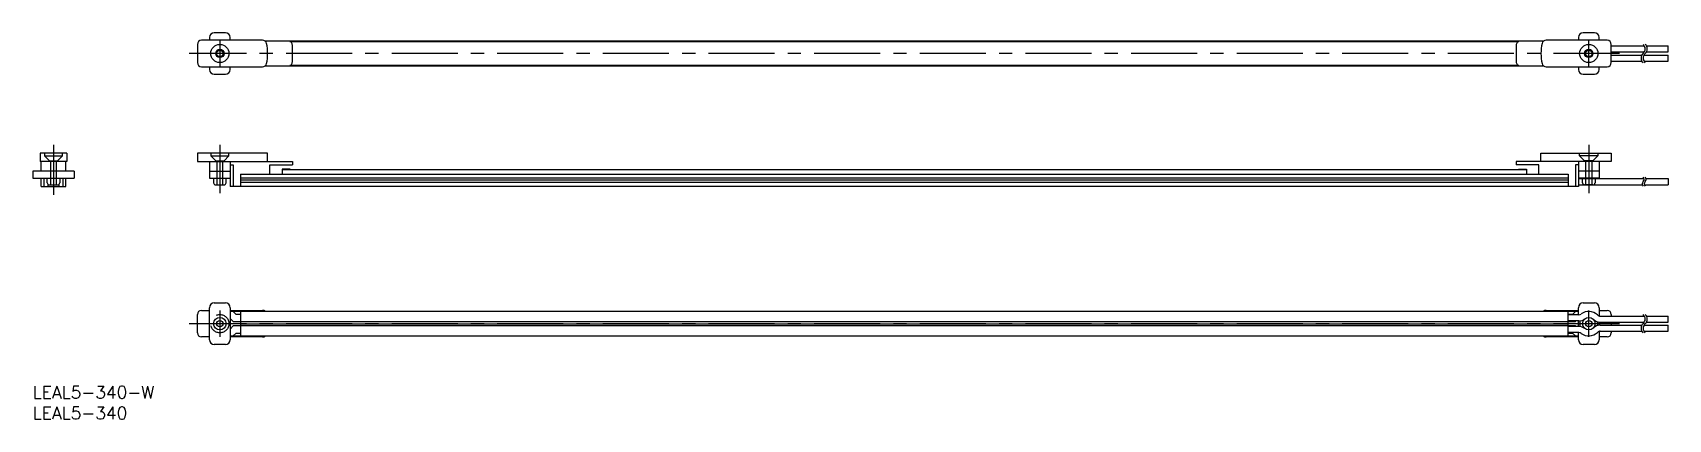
# Model space of a CAD drawing. Extents: x 0 to 393, y -8 to 85.
import ezdxf

# ---------------------------------------------------------------- set-up
doc = ezdxf.new("R2010")
doc.units = 0
doc.header["$LTSCALE"] = 0.5
doc.linetypes.add('CENTER', pattern=[50.8, 31.75, -6.35, 6.35, -6.35])
doc.linetypes.add('DASHED', pattern=[19.05, 12.7, -6.35])
for name, color, linetype in [('MSM_CENTER', 1, 'CENTER'), ('MSM_CONTINUOUS', 7, 'CONTINUOUS'), ('MSM_DASHED', 4, 'DASHED'), ('MSM_NARROW', 5, 'CONTINUOUS'), ('MSM_PART_NUMBER', 7, 'CONTINUOUS')]:
    doc.layers.add(name, color=color, linetype=linetype)
doc.styles.get("Standard").update_dxf_attribs({"font": 'txt.shx', "height": 3, "bigfont": 'bigfont.shx'})

# ---------------------------------------------------------------- blocks, each defined once
blk = doc.blocks.new('*U7')
at = {"layer": 'MSM_PART_NUMBER'}
blk.add_text('LEAL5-340-W', height=3, dxfattribs=at).set_placement((0, -3))
blk = doc.blocks.new('*U8')
at = {"layer": 'MSM_PART_NUMBER'}
blk.add_text('LEAL5-340', height=3, dxfattribs=at).set_placement((0, -8))

msp = doc.modelspace()

# ---------------------------------------------------------------- linework, layer by layer
at = {"layer": 'MSM_CENTER'}
for p, q in [((45, 83.2), (45, 76.8)), ((374.2, 76.8), (374.2, 83.2)), ((381.6, 80), (37.6, 80)), ((5, 58), (5, 46)), ((45, 58), (45, 46.4)), ((374.2, 58), (374.2, 46.4)), ((45, 18.2), (45, 11.8)), ((374.2, 11.8), (374.2, 18.2)), ((381.6, 15), (37.6, 15))]:
    msp.add_line(p, q, dxfattribs=at)
at = {"layer": 'MSM_CONTINUOUS'}
for p, q in [((55.27, 83.2), (40.6, 83.2)), ((42.5, 83.85), (42.5, 83.2)), ((46.35, 85), (43.65, 85)), ((47.5, 83.2), (47.5, 83.85)), ((363.27, 82.95), (55.93, 82.95)), ((61.81, 82.9), (357.39, 82.9)), ((378.6, 83.2), (363.93, 83.2)), ((371.7, 83.85), (371.7, 83.2)), ((375.55, 85), (372.85, 85)), ((376.7, 83.2), (376.7, 83.85)), ((39.6, 82.2), (39.6, 77.8)), ((62.5, 78.05), (62.5, 81.95)), ((356.7, 81.95), (356.7, 78.05)), ((379.6, 77.8), (379.6, 82.2)), ((379.6, 81.83), (387.56, 81.83)), ((379.6, 80.38), (387.56, 80.38)), ((379.6, 79.63), (386.96, 79.63)), ((387.46, 79.63), (393.31, 79.63)), ((388.06, 81.83), (393.31, 81.83)), ((388.06, 80.38), (393.31, 80.38)), ((393.31, 80.38), (393.31, 81.83)), ((393.31, 78.18), (393.31, 79.63)), ((40.6, 76.8), (55.27, 76.8)), ((42.5, 76.8), (42.5, 76.15)), ((43.65, 75), (46.35, 75)), ((47.5, 76.15), (47.5, 76.8)), ((55.93, 77.05), (358.5, 77.05)), ((357.39, 77.1), (61.81, 77.1)), ((357.7, 77.05), (363.27, 77.05)), ((363.93, 76.8), (378.6, 76.8)), ((371.7, 76.8), (371.7, 76.15)), ((372.85, 75), (375.55, 75)), ((376.7, 76.15), (376.7, 76.8)), ((379.6, 78.18), (386.96, 78.18)), ((387.46, 78.18), (393.31, 78.18)), ((8.2, 56), (1.8, 56)), ((1.8, 56), (1.8, 54)), ((8.2, 56), (8.2, 54)), ((56.5, 56), (39.6, 56)), ((39.6, 56), (39.6, 54)), ((56.5, 54), (56.5, 56)), ((362.7, 56), (379.6, 56)), ((362.7, 54), (362.7, 56)), ((379.6, 56), (379.6, 54)), ((10, 51.7), (0, 51.7)), ((0, 51.7), (0, 50)), ((8.2, 54), (1.8, 54)), ((2.05, 51.7), (2.05, 54)), ((7.95, 51.7), (7.95, 54)), ((10, 51.7), (10, 50)), ((39.6, 54), (62.5, 54)), ((42.5, 54), (42.5, 50)), ((42.5, 51.7), (47.5, 51.7)), ((47.5, 54), (47.5, 48)), ((47.5, 53.25), (48.19, 53.25)), ((48.19, 53.25), (48.19, 48)), ((57, 51), (57, 53.25)), ((57, 53.25), (62.5, 53.25)), ((60, 52.2), (60, 51)), ((61.9, 52.2), (60, 52.2)), ((359.2, 52), (60, 52)), ((61.9, 52.2), (61.9, 52)), ((62.5, 54), (62.5, 53.25)), ((379.6, 54), (356.7, 54)), ((356.7, 54), (356.7, 53.25)), ((362.2, 53.25), (356.7, 53.25)), ((357.3, 52.2), (359.2, 52.2)), ((357.3, 52.2), (357.3, 52)), ((359.2, 52.2), (359.2, 51)), ((362.2, 51), (362.2, 53.25)), ((371.01, 53.25), (371.01, 48)), ((371.7, 53.25), (371.01, 53.25)), ((371.7, 54), (371.7, 48)), ((376.7, 51.7), (371.7, 51.7)), ((376.7, 54), (376.7, 50)), ((0, 50), (10, 50)), ((2.05, 48), (2.05, 50)), ((2.05, 48), (7.95, 48)), ((2.75, 48), (2.75, 50)), ((3.5, 48.9), (3.5, 50)), ((3.72, 48), (3.72, 48.48)), ((4, 48.4), (6, 48.4)), ((6.28, 48.48), (6.28, 48)), ((6.5, 50), (6.5, 48.9)), ((7.25, 50), (7.25, 48)), ((7.95, 48), (7.95, 50)), ((42.5, 50), (47.5, 50)), ((43.5, 50), (43.5, 48.9)), ((44, 48.4), (46, 48.4)), ((46.5, 48.9), (46.5, 50)), ((371.7, 48), (47.5, 48)), ((50, 51), (369.2, 51)), ((50, 51), (50, 48)), ((369.2, 50.02), (50, 50.02)), ((369.2, 49.5), (50, 49.5)), ((369.2, 48.98), (50, 48.98)), ((369.2, 51), (369.2, 48)), ((376.7, 50), (371.7, 50)), ((371.7, 49.89), (387.49, 49.89)), ((371.7, 48.44), (387.04, 48.44)), ((372.7, 49.89), (372.7, 50)), ((375.2, 48.4), (373.2, 48.4)), ((375.7, 50), (375.7, 49.89)), ((387.54, 48.44), (393.31, 48.44)), ((387.99, 49.89), (393.31, 49.89)), ((393.31, 49.89), (393.31, 48.44)), ((43.65, 20), (46.35, 20)), ((372.85, 20), (375.55, 20)), ((39.6, 12.8), (39.6, 17.2)), ((40.6, 18.2), (42.5, 18.2)), ((42.5, 11.15), (42.5, 18.85)), ((47.5, 18.85), (47.5, 11.15)), ((47.5, 18.2), (55.27, 18.2)), ((371.7, 17.95), (47.5, 17.95)), ((47.5, 16.28), (48.23, 15.55)), ((48.89, 17.25), (48.19, 17.95)), ((50, 17.25), (48.89, 17.25)), ((50, 17.95), (50, 12.05)), ((363.93, 18.2), (371.7, 18.2)), ((369.2, 12.05), (369.2, 17.95)), ((370.31, 17.25), (369.2, 17.25)), ((371.78, 17.12), (369.2, 17.12)), ((371.01, 17.95), (370.31, 17.25)), ((371.7, 17.12), (371.7, 18.85)), ((376.7, 18.85), (376.7, 16.86)), ((376.7, 18.2), (378.6, 18.2)), ((376.96, 16.82), (387.56, 16.82)), ((379.6, 17.2), (379.6, 16.82)), ((388.06, 16.82), (393.31, 16.82)), ((393.31, 15.37), (393.31, 16.82)), ((42.5, 11.8), (40.6, 11.8)), ((48.23, 14.45), (47.5, 13.72)), ((47.5, 12.05), (371.7, 12.05)), ((55.27, 11.8), (47.5, 11.8)), ((48.19, 12.05), (48.89, 12.75)), ((48.23, 15.55), (50, 15.55)), ((50, 14.45), (48.23, 14.45)), ((48.89, 12.75), (50, 12.75)), ((50, 15.52), (369.2, 15.52)), ((50, 15), (369.2, 15)), ((369.2, 14.48), (50, 14.48)), ((371.7, 11.8), (363.93, 11.8)), ((371.78, 15.67), (369.2, 15.67)), ((369.2, 15.55), (370.97, 15.55)), ((370.97, 14.45), (369.2, 14.45)), ((371.78, 14.33), (369.2, 14.33)), ((371.78, 12.88), (369.2, 12.88)), ((369.2, 12.75), (370.31, 12.75)), ((370.31, 12.75), (371.01, 12.05)), ((370.97, 15.55), (371.1, 15.67)), ((371.1, 14.33), (370.97, 14.45)), ((371.7, 14.32), (371.7, 15.68)), ((371.7, 11.15), (371.7, 12.88)), ((376.7, 15.39), (376.7, 14.61)), ((376.7, 13.14), (376.7, 11.15)), ((378.6, 11.8), (376.7, 11.8)), ((376.96, 15.37), (387.56, 15.37)), ((376.96, 14.62), (386.96, 14.62)), ((376.96, 13.17), (386.96, 13.17)), ((379.6, 15.37), (379.6, 14.62)), ((379.6, 13.17), (379.6, 12.8)), ((387.46, 14.62), (393.31, 14.62)), ((387.46, 13.17), (393.31, 13.17)), ((388.06, 15.37), (393.31, 15.37)), ((393.31, 13.17), (393.31, 14.62)), ((46.35, 10), (43.65, 10)), ((375.55, 10), (372.85, 10))]:
    msp.add_line(p, q, dxfattribs=at)
for centre, radius in [((45, 80), 2.2), ((45, 80), 1), ((45, 80), 0.85), ((45, 80), 0.75), ((374.2, 80), 2.2), ((374.2, 80), 1), ((374.2, 80), 0.85), ((374.2, 80), 0.75), ((45, 15), 1.5), ((45, 15), 0.75), ((374.2, 15), 1.5), ((374.2, 15), 0.75)]:
    msp.add_circle(centre, radius, dxfattribs=at)
for centre, radius, start, end in [((40.6, 82.2), 1, 90, 180), ((43.65, 83.85), 1.15, 90, 180), ((46.35, 83.85), 1.15, 360, 90), ((55.27, 82.2), 1, 12.0944, 90), ((61.5, 81.95), 1, 0, 90), ((357.7, 81.95), 1, 89.9999, 180), ((363.93, 82.2), 1, 90, 167.9055), ((372.85, 83.85), 1.15, 90, 180), ((375.55, 83.85), 1.15, 360, 90), ((378.6, 82.2), 1, 0, 90), ((45, 80), 11.5, 347.9056, 12.0944), ((374.2, 80), 11.5, 167.9056, 192.0944), ((40.6, 77.8), 1, 180, 270), ((43.65, 76.15), 1.15, 180, 270), ((46.35, 76.15), 1.15, 270, 0), ((55.27, 77.8), 1, 270, 347.9055), ((61.5, 78.05), 1, 270, 360), ((357.7, 78.05), 1, 180, 270.0001), ((363.93, 77.8), 1, 192.0944, 270), ((372.85, 76.15), 1.15, 180, 270), ((375.55, 76.15), 1.15, 270, 0), ((378.6, 77.8), 1, 270, 360), ((4, 48.9), 0.5, 180, 270), ((6, 48.9), 0.5, 270, 0), ((44, 48.9), 0.5, 180, 270), ((46, 48.9), 0.5, 270, 0), ((373.2, 48.9), 0.5, 246.535, 270), ((375.2, 48.9), 0.5, 270, 293.465), ((43.65, 18.85), 1.15, 90, 180), ((46.35, 18.85), 1.15, 0, 90), ((372.85, 18.85), 1.15, 90, 180), ((375.55, 18.85), 1.15, 0, 90), ((40.6, 17.2), 1, 90, 180), ((55.27, 17.2), 1, 48.5904, 90), ((363.93, 17.2), 1, 90, 131.4096), ((371.78, 18.12), 1, 270, 307.7079), ((371.78, 18.12), 2.45, 270, 307.7079), ((374.2, 15), 2.95, 45.6587, 127.7079), ((376.96, 17.82), 2.45, 225.6587, 270), ((376.96, 17.82), 1, 225.6587, 270), ((378.6, 17.2), 1, 0, 90), ((40.6, 12.8), 1, 180, 270), ((55.27, 12.8), 1, 270, 311.4096), ((363.93, 12.8), 1, 228.5904, 270), ((371.78, 11.88), 2.45, 52.2921, 90), ((371.78, 11.88), 1, 52.2935, 90), ((374.2, 15), 2.95, 232.2935, 314.34), ((376.96, 12.18), 2.45, 90, 134.3413), ((376.96, 12.18), 1, 90, 134.34), ((378.6, 12.8), 1, 270, 360), ((43.65, 11.15), 1.15, 180, 270), ((46.35, 11.15), 1.15, 270, 0), ((372.85, 11.15), 1.15, 180, 270), ((375.55, 11.15), 1.15, 270, 0)]:
    msp.add_arc(centre, radius, start, end, dxfattribs=at)
at = {"layer": 'MSM_DASHED'}
for p, q in [((2.8, 56), (2.8, 55.4)), ((2.8, 55.4), (7.2, 55.4)), ((2.8, 55.4), (4, 54.2)), ((6, 54.2), (7.2, 55.4)), ((7.2, 55.4), (7.2, 56)), ((42.8, 56), (42.8, 55.4)), ((42.8, 55.4), (47.2, 55.4)), ((42.8, 55.4), (44, 54.2)), ((46, 54.2), (47.2, 55.4)), ((47.2, 55.4), (47.2, 56)), ((372, 55.4), (372, 56)), ((376.4, 55.4), (372, 55.4)), ((373.2, 54.2), (372, 55.4)), ((376.4, 55.4), (375.2, 54.2)), ((376.4, 56), (376.4, 55.4)), ((4, 54.2), (6, 54.2)), ((4.15, 54.2), (4.25, 54.1)), ((5.75, 54.1), (4.25, 54.1)), ((4.25, 54.1), (4.25, 48.4)), ((5.75, 54.1), (5.85, 54.2)), ((5.75, 48.4), (5.75, 54.1)), ((44, 54.2), (46, 54.2)), ((44.15, 54.2), (44.25, 54.1)), ((45.75, 54.1), (44.25, 54.1)), ((44.25, 54.1), (44.25, 48.4)), ((45.75, 54.1), (45.85, 54.2)), ((45.75, 48.4), (45.75, 54.1)), ((375.2, 54.2), (373.2, 54.2)), ((373.45, 54.1), (373.35, 54.2)), ((373.45, 54.1), (374.95, 54.1)), ((373.45, 48.4), (373.45, 54.1)), ((375.05, 54.2), (374.95, 54.1)), ((374.95, 54.1), (374.95, 48.4)), ((372.7, 48.9), (372.7, 49.89)), ((375.7, 49.89), (375.7, 48.9))]:
    msp.add_line(p, q, dxfattribs=at)
msp.add_circle((45, 15), 2.2, dxfattribs=at)
for centre, radius, start, end in [((373.2, 48.9), 0.5, 180, 246.535), ((375.2, 48.9), 0.5, 293.465, 360), ((374.2, 15), 2.2, 161.5228, 198.4772), ((374.2, 15), 2.2, 348.1561, 11.8439)]:
    msp.add_arc(centre, radius, start, end, dxfattribs=at)
at = {"layer": 'MSM_NARROW'}
for centre, radius, start, end in [((388.25, 78.9), 1.48, 131.9692, 228.0308), ((386.27, 81.1), 1.48, 311.9692, 48.0308), ((388.75, 78.9), 1.48, 131.9692, 228.0308), ((386.77, 81.1), 1.48, 311.9692, 48.0308), ((387.75, 48.62), 0.739, 131.8755, 228.1245), ((386.77, 49.72), 0.739, 311.8755, 48.1245), ((388.25, 48.62), 0.739, 131.8755, 228.1245), ((387.27, 49.72), 0.739, 311.8755, 48.1245), ((386.27, 16.1), 1.48, 311.9692, 48.0308), ((386.77, 16.1), 1.48, 311.9692, 48.0308), ((388.25, 13.9), 1.48, 131.9692, 228.0308), ((388.75, 13.9), 1.48, 131.9692, 228.0308)]:
    msp.add_arc(centre, radius, start, end, dxfattribs=at)

# ---------------------------------------------------------------- block references
at = {"layer": 'MSM_CONTINUOUS'}
for name in ['*U7', '*U8']:
    msp.add_blockref(name, (0, 0), dxfattribs=at)

doc.saveas('drawing.dxf')
